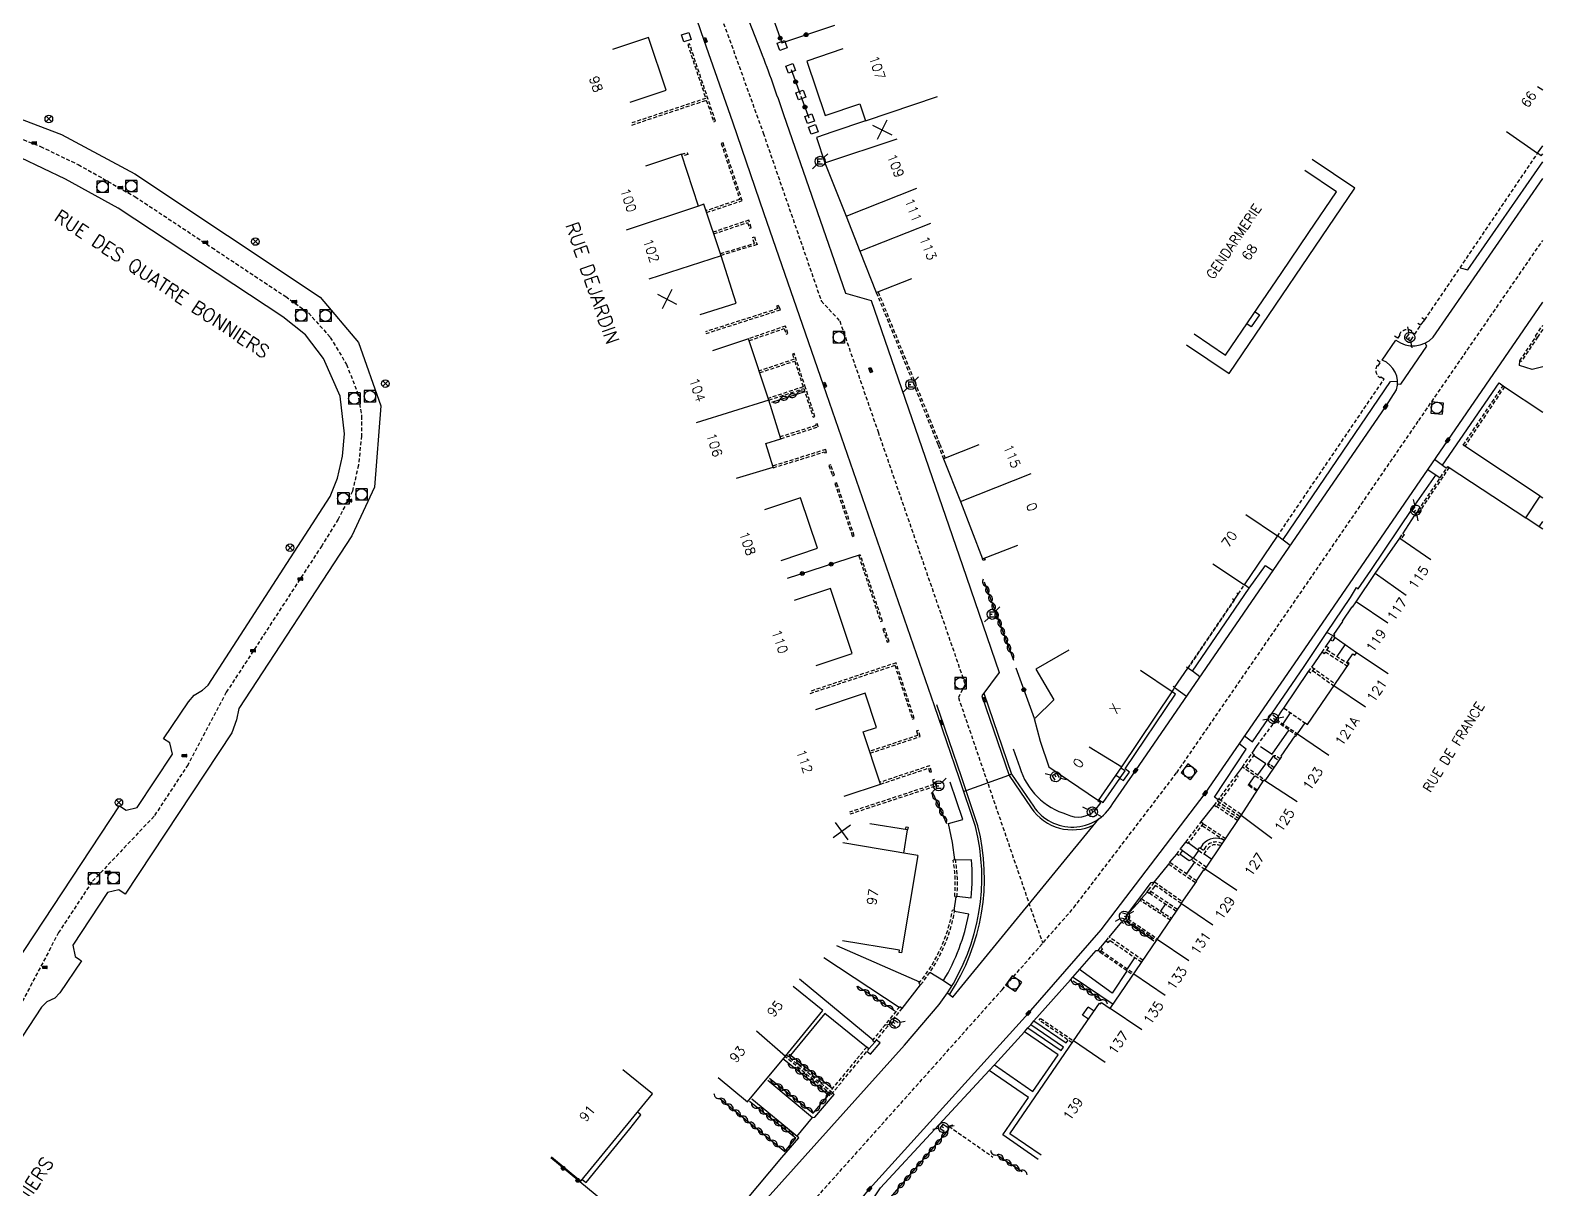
# Model space of a CAD drawing. Header units: millimetres. Extents: x 115000 to 116001, y 121000 to 122001.
# Drawn here: x 115801.3 to 116000.8, y 121475.4 to 121627.6 of the extents above; entities that cross this region are included whole.
import ezdxf
from ezdxf.enums import TextEntityAlignment as Align

# ---------------------------------------------------------------- set-up
doc = ezdxf.new("R2010")
doc.units = ezdxf.units.MM
doc.linetypes.add('DASHED', pattern=[0.75, 0.5, -0.25])
doc.layers.get('0').update_dxf_attribs({"linetype": 'CONTINUOUS'})
for name, color, linetype in [('W0001', 6, 'DASHED'), ('W0008', 7, 'CONTINUOUS'), ('W0100', 7, 'CONTINUOUS'), ('W0105', 7, 'CONTINUOUS'), ('W0112', 1, 'DASHED'), ('W0310', 3, 'CONTINUOUS'), ('W0322', 7, 'CONTINUOUS'), ('W0334', 7, 'CONTINUOUS'), ('W0400', 7, 'CONTINUOUS'), ('W0420', 7, 'CONTINUOUS'), ('W0469', 7, 'CONTINUOUS'), ('W0471', 7, 'CONTINUOUS'), ('W0984', 7, 'CONTINUOUS'), ('W0989', 7, 'CONTINUOUS'), ('W0991', 7, 'CONTINUOUS'), ('W1102', 7, 'CONTINUOUS')]:
    doc.layers.add(name, color=color, linetype=linetype)
doc.styles.get("Standard").update_dxf_attribs({"font": 'romans.shx', "width": 0.85})

# ---------------------------------------------------------------- blocks, each defined once
blk = doc.blocks.new('t112o')
at = {"color": 0, "linetype": 'Continuous'}
for p, q in [((-0.5, 0.5), (0.5, 0.5)), ((-0.5, -0.5), (-0.5, 0.5)), ((0.5, 0.5), (0.5, -0.5)), ((0.5, -0.5), (-0.5, -0.5))]:
    blk.add_line(p, q, dxfattribs=at)
blk = doc.blocks.new('T471')
for p, q in [((-0.333334, 0.333334), (-0.333334, -0.333334)), ((-0.333334, 0.333334), (0.333334, 0.333334)), ((-0.333334, 0), (0, 0)), ((0.500001, 0.500001), (1.000002, 1.000002)), ((-0.500001, -0.500001), (-1.000002, -1.000002)), ((-0.333334, -0.333334), (0.333334, -0.333334))]:
    blk.add_line(p, q)
blk.add_ellipse((0, 0), major_axis=(0.471405, 0.471405), ratio=1, start_param=5.4977871438, end_param=11.780972451)
blk = doc.blocks.new('T400')
for p, q in [((-0.15, 0.3), (0.15, 0.3)), ((-0.15, -0.25), (-0.15, 0.3)), ((-0.15, 0.15), (0.15, 0.15)), ((-0.15, 0), (0.15, 0)), ((0.15, 0.3), (0.15, -0.25)), ((-0.15, -0.15), (0.15, -0.15)), ((-0.15, -0.25), (-0.15, -0.3)), ((-0.15, -0.3), (0.15, -0.3)), ((0.15, -0.3), (0.15, -0.25))]:
    blk.add_line(p, q)
blk = doc.blocks.new('T420')
for p, q in [((0.75, 0.75), (-0.75, 0.75)), ((-0.75, 0.75), (-0.75, -0.75)), ((0.75, 0.75), (0.75, -0.75)), ((0.75, -0.75), (-0.75, -0.75))]:
    blk.add_line(p, q)
blk.add_ellipse((0, 0), major_axis=(-0.53, 0.53), ratio=1, start_param=3.926991, end_param=10.210176)
blk = doc.blocks.new('t991o')
at = {"color": 0, "linetype": 'Continuous'}
for p, q in [((-1, 1), (1, -1)), ((-1, -1), (1, 1))]:
    blk.add_line(p, q, dxfattribs=at)
blk = doc.blocks.new('t310o')
at = {"color": 0, "linetype": 'Continuous'}
for centre, start, end in [((-0.5, 0.38), 216.8699, 323.1304), ((0.5, -0.37), 36.8699, 143.1303)]:
    blk.add_arc(centre, 0.625, start, end, dxfattribs=at)
blk = doc.blocks.new('t322o')
at = {"color": 0, "linetype": 'Continuous'}
for radius in [0.25, 0.15]:
    blk.add_circle((0, 0), radius, dxfattribs=at)
blk = doc.blocks.new('T469')
at = {"color": 0, "linetype": 'Continuous', "flags": 128}
for points in [[(-0.35, 0.35), (0.35, -0.35)], [(-0.35, -0.35), (0.35, 0.35)]]:
    blk.add_lwpolyline(points, dxfattribs=at)
at = {"color": 0, "linetype": 'Continuous'}
blk.add_circle((0, 0), 0.5, dxfattribs=at)

msp = doc.modelspace()

# ---------------------------------------------------------------- linework, layer by layer
at = {"layer": 'W0001'}
for points in [[(115938.6, 121804.86), (115932.95, 121795.85), (115930.33, 121792.53), (115927.56, 121788.91), (115925.07, 121784.01), (115919.57, 121770.31), (115901.94, 121728.59), (115898.7, 121720.91), (115893.83, 121710.05), (115887.25, 121692.52), (115885.23, 121681.45), (115884.34, 121668.74), (115885.15, 121656.28), (115887.67, 121642.8), (115891.36, 121631.38), (115897.57, 121614.15), (115905.2, 121592.09), (115907.63, 121589.45), (115912.66, 121574.89), (115924.1, 121541.72), (115923.22, 121539.97)], [(115789.87, 121617.4), (115802.61, 121612.38), (115807.56, 121610), (115815.03, 121605.79), (115825.13, 121599.1), (115834.83, 121592.66), (115837.83, 121590.51), (115840.69, 121587.3), (115842.82, 121583.74), (115844.27, 121580.06), (115844.8, 121576.97), (115844.78, 121574.38), (115844.4, 121570.49), (115843.6, 121567.1), (115841.72, 121563.4), (115839.57, 121559.92), (115827.03, 121540.66), (115822, 121531.16), (115817.53, 121524.37), (115809.36, 121515.73), (115805, 121509.1), (115800.26, 121500.1)]]:
    msp.add_lwpolyline(points, dxfattribs=at)
msp.add_lwpolyline([(115806.4, 121339.37), (115809.6, 121342.4, 0.032152), (115827.5, 121366.69), (115851.52, 121403.72), (115862.13, 121420.03), (115871.4, 121433.64), (115885.87, 121452.59), (115898.63, 121467.64), (115919.7, 121491.18), (115928.96, 121501.58), (115938.39, 121512.37), (115951.91, 121530.09), (115967.24, 121552.36), (115983.71, 121576.37), (116000, 121600.03)], format="xyb", dxfattribs=at)
at = {"layer": 'W0001', "flags": 128}
msp.add_lwpolyline([(115923.22, 121539.97), (115934.29, 121507.68)], dxfattribs=at)
at = {"layer": 'W0008', "flags": 128}
for points in [[(115587.28, 121549.33), (115624.23, 121567.79), (115642.45, 121576.79), (115645.64, 121578.49), (115646.06, 121576.75, -0.001962), (115650.12, 121558.48, -0.003583), (115652.23, 121548.45, -0.000001), (115655.3, 121533.37, -0.000001), (115657, 121525, -0.000046), (115660.51, 121507.68, -0.002211), (115660.58, 121507.32, -0.422754), (115660.47, 121507.16, 0.208548), (115660.18, 121506.97, 0.09945), (115660.05, 121506.66, 0.093579), (115660.05, 121506.31), (115662.61, 121490.88)], [(115920.07, 121538.89), (115905.49, 121581.01), (115897.69, 121603.53), (115893.57, 121615.58), (115889.82, 121626.3), (115887.98, 121631.67, -0.019023), (115884.51, 121642.9, -0.0291), (115882.34, 121654.33, -0.0347), (115881.34, 121669.14, -0.0382), (115882.53, 121683.67, -0.0106), (115884.04, 121691.68, 0.056), (115883.62, 121693.75, 0.0498), (115882.74, 121695.41), (115881.77, 121693.05)], [(115894.88, 121630.91), (115897.26, 121624.88, -0.0087), (115900.24, 121616.58), (115908.4, 121593.11), (115911.77, 121592.12), (115923.75, 121557.34), (115928.57, 121543.27), (115926.29, 121540.2)]]:
    msp.add_lwpolyline(points, format="xyb", dxfattribs=at)
at = {"layer": 'W0008'}
for points in [[(115786.6, 121621.1), (115805.38, 121613.96), (115815, 121608.8), (115839.35, 121592.56), (115844.39, 121586.61), (115847.35, 121578.32), (115846.52, 121567.61), (115843.53, 121561.22), (115828.68, 121538.55), (115828.35, 121537.04), (115827.74, 121535.34), (115813.75, 121514.15), (115812.92, 121514.71), (115811.44, 121514.37), (115806.88, 121507.44), (115807.17, 121505.93), (115807.73, 121505.53), (115808, 121505.37), (115805.15, 121501.15), (115804.52, 121500.49), (115803.43, 121499.97), (115802.74, 121499.29), (115784.3, 121471.19)], [(115799.3, 121504.93), (115812.98, 121525.74), (115813.88, 121525.18), (115815.31, 121525.51), (115819.94, 121532.54), (115819.62, 121534.02), (115818.78, 121534.55), (115822.06, 121539.42), (115822.8, 121540.29), (115823.9, 121540.94), (115824.63, 121541.61), (115840.66, 121566.38), (115841.64, 121568.8), (115842.3, 121571.67), (115842.54, 121574.62), (115841.99, 121579.57), (115839.82, 121584.51), (115837.43, 121587.61), (115834.45, 121590.01), (115812.84, 121604.26), (115805.91, 121608.1), (115800.02, 121610.9)]]:
    msp.add_lwpolyline(points, dxfattribs=at)
for points in [[(115926.55, 121540.54), (115930.2, 121529.89), (115933.09, 121525.69, 0.557792), (115943.5, 121526.03), (115946.49, 121530.36), (115979.36, 121578.21), (115980.8, 121580.42, 0.393268), (115978.91, 121584.29), (115980.71, 121586.94, 0.380545), (115985.62, 121587.31), (116000, 121608.17)], [(115910.6, 121465.9, -0.340966), (115910.61, 121474.27), (115911.52, 121475.4), (115932.41, 121498.52), (115941.96, 121509.45), (115955.64, 121527.38), (115971.04, 121549.75), (115987.51, 121573.76), (116000, 121591.9)], [(115803.97, 121343.33), (115806.05, 121345.55, 0.03203), (115823.51, 121369.26), (115847.54, 121406.31), (115858.17, 121422.66), (115867.54, 121436.42), (115882.17, 121455.57), (115895.04, 121470.76), (115916.13, 121494.31), (115920.7, 121499.63), (115921.8, 121501.18, 0.209666), (115925.46, 121523.02), (115923.31, 121529.43), (115920.07, 121538.89)]]:
    msp.add_lwpolyline(points, format="xyb", dxfattribs=at)
at = {"layer": 'W0100'}
for p, q in [((115917.89, 121519.21), (115912.95, 121520.04)), ((115900.43, 121480.34), (115901.86, 121482.09))]:
    msp.add_line(p, q, dxfattribs=at)
at = {"layer": 'W0100', "flags": 128}
for points in [[(115880.08, 121618.21), (115884.82, 121619.78), (115882.52, 121626.71), (115877.78, 121625.14)], [(115908.03, 121625.19), (115903.29, 121623.59), (115905.71, 121616.46), (115910.25, 121618), (115911.02, 121615.73), (115906.7, 121614.29), (115904.58, 121613.54), (115905.69, 121610.21), (115908.48, 121603.21), (115910.29, 121598.62), (115912.43, 121593.19), (115917.08, 121595.03)], [(115889.27, 121590.28), (115894.03, 121591.8), (115892.05, 121597.99), (115889.78, 121604.79), (115889.06, 121604.55), (115886.85, 121611.35), (115882.09, 121609.8)], [(115894.08, 121568.78), (115898.86, 121570.26), (115897.9, 121573.36), (115899.9, 121573.98), (115898.33, 121579.04), (115895.65, 121587.11), (115890.9, 121585.53)], [(115925.9, 121573.18), (115921.25, 121571.33), (115923.5, 121565.71), (115926.38, 121558.21), (115931.05, 121560.01)], [(115899.94, 121557.99), (115904.69, 121559.58), (115902.48, 121566.21), (115897.73, 121564.63)], [(115904.51, 121544.16), (115909.25, 121545.75), (115906.4, 121554.29), (115901.66, 121552.71)], [(115916.04, 121519.52), (115916.53, 121522.57), (115911.6, 121523.37)]]:
    msp.add_lwpolyline(points, dxfattribs=at)
at = {"layer": 'W0100'}
for points in [[(115995.22, 121614.33), (115999.33, 121611.49), (116000, 121612.46)], [(115954.18, 121587.75), (115958.32, 121584.94), (115961.96, 121590.32), (115965.61, 121595.69), (115969.25, 121601.06), (115972.89, 121606.43), (115968.75, 121609.24)], [(115956.65, 121557.56), (115960.8, 121554.76), (115965.13, 121561.17), (115960.99, 121563.97)], [(116000, 121562.1), (115999.54, 121562.41), (116000, 121563.11)], [(115934.09, 121479.82), (115929.97, 121482.65), (115938.36, 121494.85), (115941.76, 121499.8), (115941.88, 121499.72), (115942.01, 121499.91), (115943.18, 121499.11), (115949.34, 121508.17), (115952.52, 121512.86), (115952.49, 121512.9), (115954.56, 121515.85), (115954.49, 121515.9), (115955.47, 121517.33), (115955.55, 121517.27), (115955.64, 121517.4), (115960.39, 121524.46), (115963.37, 121529.12), (115963.53, 121529.01), (115965.72, 121532.22), (115965.64, 121532.27), (115967.45, 121534.95), (115967.55, 121534.88), (115967.76, 121535.2), (115968.78, 121536.66), (115969.1, 121536.44), (115974.57, 121544.44), (115974.31, 121544.62), (115975.06, 121545.71), (115975.32, 121545.54), (115975.54, 121545.86), (115972.53, 121547.94), (115972.67, 121548.15), (115972.54, 121548.25), (115973.72, 121549.97), (115973.69, 121550), (115974.96, 121551.89), (115975.01, 121551.85), (115975.5, 121552.55), (115977.98, 121556.29), (115981.22, 121560.93), (115985.29, 121558.12)], [(115937.74, 121546.2), (115933.41, 121543.71), (115935.74, 121539.66), (115933.32, 121537.27), (115933.17, 121537.23), (115933.95, 121534.26)], [(115933.95, 121534.26), (115935.1, 121530.87), (115941.62, 121526.44), (115944.68, 121530.87), (115951.3, 121540.74), (115947.15, 121543.53)], [(115908.22, 121527.01), (115912.97, 121528.59), (115910.69, 121535.46), (115912.45, 121536.04), (115910.96, 121540.54), (115904.45, 121538.37)], [(115917.89, 121519.21), (115915.73, 121506.42), (115915.43, 121506.46), (115915.48, 121506.77), (115907.99, 121507.99)], [(115891.66, 121490.03), (115895.52, 121486.85), (115900.49, 121492.87), (115905.39, 121498.84), (115901.53, 121502.01)], [(115869.76, 121479.61), (115873.63, 121476.44), (115883.01, 121487.89), (115879.15, 121491.06)]]:
    msp.add_lwpolyline(points, dxfattribs=at)
at = {"layer": 'W0105'}
for p, q in [((115963.84, 121531.15), (115963.95, 121531.08)), ((115964.66, 121532.35), (115964.74, 121532.29)), ((115956.53, 121518.71), (115955.52, 121519.39))]:
    msp.add_line(p, q, dxfattribs=at)
for points in [[(115962.2, 121590.67), (115962.78, 121590.27), (115961.69, 121588.68), (115961.12, 121589.07)], [(115999.54, 121562.41), (115997.78, 121563.6), (115999.67, 121566.43), (116000, 121566.22)], [(115972.98, 121545.37), (115974.03, 121546.91)], [(115965.88, 121536.5), (115966.87, 121537.96)], [(115943.92, 121529.78), (115944.47, 121529.41), (115945.12, 121530.34), (115944.57, 121530.71)], [(115963.84, 121531.15), (115964.66, 121532.35)], [(115961.41, 121528.58), (115962.19, 121529.69)], [(115954.1, 121518.87), (115954.79, 121519.87)], [(115954.23, 121518.33), (115953.18, 121516.85)], [(115950.42, 121512.87), (115949.78, 121511.91)], [(115945.42, 121504.32), (115946.41, 121505.77)]]:
    msp.add_lwpolyline(points, dxfattribs=at)
at = {"layer": 'W0112'}
for p, q in [((115983.95, 121588.88), (115983.57, 121589.12)), ((115984.5, 121589.6), (115984.12, 121589.85)), ((115959.46, 121552.78), (115959.25, 121552.92)), ((115959.99, 121553.57), (115959.79, 121553.71)), ((115953.38, 121543.84), (115953.18, 121543.98)), ((115951.63, 121541.27), (115951.42, 121541.41)), ((115960.97, 121530.9), (115963.6, 121529.1)), ((115959.74, 121529.77), (115959.99, 121529.58)), ((115958.18, 121521.17), (115955.17, 121523.16)), ((115958.34, 121521.41), (115955.35, 121523.39)), ((115955.03, 121520.13), (115955.03, 121520.13)), ((115942.63, 121508), (115942.88, 121507.8)), ((115947.48, 121505.44), (115943.03, 121508.49))]:
    msp.add_line(p, q, dxfattribs=at)
for points in [[(115880.3, 121615.2), (115890.1, 121618.46), (115891.07, 121615.61), (115891.31, 121615.7), (115890.34, 121618.54), (115887.89, 121625.88), (115887.65, 121625.8), (115890.02, 121618.7), (115880.22, 121615.44)], [(115890.14, 121603.7), (115894.81, 121605.26), (115892.3, 121612.84), (115892.06, 121612.76), (115894.49, 121605.42), (115890.07, 121603.94)], [(115886.85, 121611.35), (115887.57, 121611.58), (115887.65, 121611.34), (115886.92, 121611.11)], [(115984.5, 121589.6), (115999.33, 121611.49)], [(115891.08, 121600.9), (115895.52, 121602.38), (115895.76, 121601.63), (115896, 121601.7), (115895.69, 121602.7), (115891, 121601.13)], [(115891.95, 121598.3), (115896.44, 121599.65), (115896.17, 121600.41), (115896.41, 121600.5), (115896.76, 121599.49), (115892.03, 121598.06)], [(115912.43, 121593.19), (115917.26, 121581.36), (115920.54, 121573.18), (115921.25, 121571.33)], [(115912.67, 121593.28), (115917.49, 121581.45), (115920.77, 121573.27), (115921.49, 121571.42)], [(115890.06, 121587.8), (115899.83, 121590.92), (115899.57, 121591.49), (115899.34, 121591.39), (115899.49, 121591.07), (115889.98, 121588.03)], [(115895.73, 121586.87), (115900.34, 121588.46), (115900.58, 121587.73), (115900.81, 121587.81), (115900.5, 121588.78), (115895.65, 121587.11)], [(116000, 121588.33), (115999.32, 121587.33), (115997.16, 121584.11), (115996.99, 121584.22), (115999.15, 121587.44), (115999.06, 121587.5), (116000, 121588.88)], [(115898.33, 121579.05), (115902.9, 121580.57), (115904.14, 121576.8), (115904.37, 121576.88), (115903.14, 121580.65), (115901.64, 121585.19), (115901.41, 121585.11), (115901.64, 121584.42), (115897.05, 121582.89)], [(115897.13, 121582.66), (115901.71, 121584.18), (115902.83, 121580.8), (115898.25, 121579.28)], [(115899.9, 121573.98), (115904.81, 121575.55), (115904.69, 121575.93), (115904.45, 121575.85), (115904.49, 121575.71), (115899.82, 121574.22)], [(115898.86, 121570.26), (115898.89, 121570.16), (115905.63, 121572.24), (115905.67, 121572.11), (115905.91, 121572.19), (115905.79, 121572.56), (115898.82, 121570.39)], [(115926.62, 121558.3), (115926.72, 121558.05), (115926.49, 121557.96), (115926.38, 121558.21)], [(115959.99, 121553.57), (115960.8, 121554.76)], [(115972.68, 121547.84), (115972.39, 121547.38), (115972.1, 121547.56), (115972.44, 121548.08), (115972.57, 121548)], [(115903.74, 121540.51), (115914.87, 121544.21), (115917.18, 121537.15), (115917.42, 121537.22), (115915.03, 121544.53), (115903.66, 121540.75)], [(115971.45, 121545.97), (115974.34, 121544.1)], [(115971.63, 121546.24), (115974.52, 121544.37)], [(115969.95, 121543.78), (115969.51, 121543.18), (115969.23, 121543.38), (115969.67, 121543.98)], [(115969.67, 121543.98), (115972.75, 121541.77)], [(115969.76, 121543.52), (115972.57, 121541.51)], [(115951.3, 121540.74), (115951.63, 121541.27)], [(115965.73, 121538.21), (115965.99, 121538.58), (115968.76, 121536.64)], [(115962.48, 121533.66), (115965.01, 121537.09), (115965.24, 121537.47)], [(115964.9, 121536.92), (115967.66, 121535.04)], [(115965.01, 121537.09), (115967.77, 121535.21)], [(115911.62, 121532.66), (115918.2, 121534.85), (115917.94, 121535.66), (115917.7, 121535.58), (115917.89, 121535), (115911.54, 121532.89)], [(115912.97, 121528.59), (115919.28, 121530.69), (115919.46, 121530.15), (115919.7, 121530.23), (115919.44, 121531.01), (115912.89, 121528.83)], [(115963.26, 121528.94), (115960.79, 121530.65)], [(115909, 121524.68), (115920.31, 121528.39), (115920.04, 121529.19), (115919.81, 121529.11), (115919.99, 121528.55), (115908.92, 121524.91)], [(115957.53, 121526.2), (115957.53, 121526.19), (115957.09, 121525.59), (115956.83, 121525.77), (115957.27, 121526.38), (115959.74, 121529.77)], [(115957.72, 121526.46), (115959.99, 121529.58)], [(115962.44, 121527.66), (115961.31, 121528.43), (115961.41, 121528.58), (115962.54, 121527.81)], [(115957.46, 121526.64), (115960.46, 121524.58)], [(115959.93, 121523.78), (115957.13, 121525.64)], [(115957.27, 121526.38), (115960.29, 121524.31)], [(115960.11, 121524.04), (115957.32, 121525.9)], [(115916.29, 121522.61), (115916.36, 121523), (115916.6, 121522.96), (115916.53, 121522.57)], [(115950.86, 121518.09), (115954.41, 121515.64)], [(115950.87, 121518.09), (115951.02, 121518.33), (115954.51, 121515.92)], [(115952.49, 121512.9), (115949.08, 121515.29), (115948.98, 121515.15), (115948.44, 121514.49), (115948.28, 121514.24), (115948.01, 121514.41), (115948.19, 121514.68), (115948.72, 121515.34), (115949, 121515.74), (115952.67, 121513.16)], [(115951.07, 121510.72), (115947.1, 121513.3), (115947.26, 121513.55), (115951.23, 121510.97)], [(115948.31, 121514.29), (115951.87, 121511.89)], [(115948.48, 121514.53), (115952.03, 121512.14)], [(115945.39, 121510.69), (115949.27, 121508.07)], [(115945.51, 121510.88), (115949.4, 121508.26)], [(115941.96, 121506.71), (115946.3, 121503.71)], [(115942.63, 121508), (115943.03, 121508.49)], [(115947.3, 121505.16), (115943.09, 121508.04), (115942.88, 121507.8)], [(115941.82, 121506.55), (115946.19, 121503.53)], [(115938.18, 121494.59), (115933.83, 121497.58), (115934.02, 121497.8), (115938.36, 121494.85)], [(115906.52, 121487.82), (115900.43, 121492.8)], [(115906.69, 121488.02), (115900.59, 121493)], [(115906.52, 121487.82), (115911.47, 121493.8), (115911.17, 121494.05), (115906.39, 121488.27)], [(115921.8, 121483.41), (115921.98, 121483.63), (115927.76, 121479.59)]]:
    msp.add_lwpolyline(points, dxfattribs=at)
for points in [[(115980.51, 121587.48), (115981.01, 121587.19), (115981.31, 121587.66), (115981.19, 121587.73, -0.42181), (115982.79, 121588.13), (115982.71, 121588.01), (115983.19, 121587.71), (115983.95, 121588.88)], [(115965.13, 121561.17), (115979.16, 121581.82), (115978.68, 121582.12), (115978.6, 121582, -0.42181), (115978.25, 121583.61), (115978.37, 121583.54), (115978.65, 121584.01), (115978.17, 121584.33)], [(115964.72, 121530.75), (115964.17, 121531.13, 1.103663), (115963.99, 121530.94), (115964.58, 121530.54)], [(115965.51, 121531.9), (115964.92, 121532.3, 0.909279), (115964.75, 121532.1), (115965.36, 121531.68)], [(115957.9, 121520.75, 0.37074), (115955.75, 121520.39), (115955.42, 121519.88), (115955.03, 121520.13, 1.047042), (115954.8, 121519.86), (115955.52, 121519.39), (115956.04, 121520.18, -0.36282), (115957.7, 121520.46)], [(115955.62, 121517.37), (115953.97, 121518.51, -0.999839), (115954.19, 121518.84), (115955.84, 121517.7)]]:
    msp.add_lwpolyline(points, format="xyb", dxfattribs=at)
for points in [[(115989.76, 121573.01), (115989.56, 121573.15), (115994.78, 121580.94), (115994.97, 121580.81)], [(115906.92, 121569.2), (115906.44, 121570.55), (115906.21, 121570.47), (115906.69, 121569.11)], [(115983.21, 121563.93), (115987.52, 121570.31), (115987.69, 121570.2), (115983.38, 121563.81)], [(115909.53, 121561.22), (115907.24, 121568.18), (115907, 121568.1), (115909.29, 121561.14)], [(115981.77, 121561.38), (115981.38, 121560.82), (115981.22, 121560.93), (115981.61, 121561.5)], [(115910.14, 121558.57), (115912.99, 121549.95), (115913.23, 121550.03), (115910.37, 121558.64)], [(115953.38, 121543.84), (115959.46, 121552.78)], [(115914.11, 121547.33), (115913.55, 121549.04), (115913.31, 121548.96), (115913.88, 121547.26)], [(115971, 121545.93), (115971.56, 121546.74), (115971.84, 121546.55), (115971.28, 121545.73)], [(115962.09, 121532.5), (115960.79, 121530.65), (115960.53, 121530.83), (115961.83, 121532.68)], [(115953.1, 121520.98), (115955.12, 121523.62), (115955.38, 121523.43), (115953.36, 121520.79)], [(115952.67, 121519.89), (115952.16, 121519.21), (115951.9, 121519.4), (115952.41, 121520.08)], [(115944.71, 121510.5), (115945.2, 121510.95), (115945.32, 121511.31), (115945.62, 121511.2), (115945.47, 121510.77), (115944.93, 121510.27)], [(115941.58, 121506.75), (115941.94, 121507.17), (115942.17, 121506.97), (115941.82, 121506.54)], [(115915.51, 121499.35), (115911.95, 121494.94), (115912.25, 121494.69), (115915.81, 121499.11)]]:
    msp.add_lwpolyline(points, close=True, dxfattribs=at)
for points in [[(115923.02, 121513.78, 0.064324), (115922.83, 121518.67), (115922.54, 121518.62, -0.064324), (115922.73, 121513.81)], [(115922.74, 121511.98), (115922.45, 121512.03, -0.12932), (115918.03, 121502.42), (115918.26, 121502.24, 0.12932)]]:
    msp.add_lwpolyline(points, format="xyb", close=True, dxfattribs=at)
at = {"layer": 'W0310', "flags": 128}
for points in [[(115898.7, 121578.77), (115903.09, 121580.17)], [(115926.61, 121555.18), (115930.46, 121544.86)], [(115921.68, 121523.36), (115919.91, 121527.36)]]:
    msp.add_lwpolyline(points, dxfattribs=at)
at = {"layer": 'W0310'}
for points in [[(115948.91, 121507.96), (115945.31, 121510.48)], [(115941.97, 121500.23), (115938.28, 121502.71)], [(115914.88, 121498.76), (115910.01, 121502.02)], [(115906.64, 121488.59), (115901.06, 121493.03)], [(115898.39, 121489.96), (115904.14, 121485.36), (115906.14, 121487.71), (115900.17, 121492.49)], [(115891.88, 121487.3), (115900.43, 121480.34), (115901.86, 121482.09), (115895.78, 121486.87)], [(115914.78, 121465.72), (115913.72, 121466.46), (115911.79, 121468.29), (115911.3, 121469.63), (115912.16, 121471.77), (115921.93, 121483.11)], [(115928.29, 121479.89), (115931.6, 121477.69)]]:
    msp.add_lwpolyline(points, dxfattribs=at)
at = {"layer": 'W0322', "flags": 128}
for points in [[(115896.87, 121634.87), (115900.02, 121626.01), (115907, 121628.31)], [(115901.23, 121622.5), (115902.43, 121619.27)], [(115902.53, 121618.99), (115903.58, 121616.14)], [(115930.77, 121543.88), (115933.18, 121537.24)]]:
    msp.add_lwpolyline(points, dxfattribs=at)
at = {"layer": 'W0322'}
for points in [[(115910.32, 121558.73), (115900.71, 121555.62)], [(115882.87, 121468.58), (115869.65, 121479.47)]]:
    msp.add_lwpolyline(points, dxfattribs=at)
at = {"layer": 'W0334'}
for p, q in [((115999.81, 121611.16), (115999.33, 121611.49)), ((115961.43, 121554.33), (115960.8, 121554.76)), ((115951.63, 121541.27), (115953.38, 121543.84)), ((115930.2, 121529.9), (115929.86, 121529.78)), ((115923.91, 121527.63), (115924.24, 121527.74)), ((115951.02, 121518.33), (115951.9, 121519.4)), ((115939.53, 121498.23), (115940.25, 121499.29)), ((115941.04, 121498.74), (115940.25, 121499.29)), ((115940.31, 121497.69), (115939.53, 121498.23))]:
    msp.add_line(p, q, dxfattribs=at)
for points in [[(115953.21, 121586.32), (115958.78, 121582.54), (115975.29, 121606.89), (115969.72, 121610.67)], [(115989.13, 121596.45), (115990.16, 121596.18), (116000, 121610.38)], [(115999.81, 121611.16), (116000, 121611.42)], [(115983.95, 121588.88), (115984.5, 121589.6)], [(115980.93, 121581.17), (115981.35, 121581.13), (115984.76, 121586.16), (115984.56, 121586.54)], [(116000, 121583.41), (115998.6, 121583.09), (115996.93, 121583.58), (115996.99, 121584.22)], [(115965.9, 121560.74), (115980, 121581.49), (115980.93, 121581.55)], [(115986.83, 121570.49), (115994.29, 121581.33), (115994.78, 121580.94)], [(115994.97, 121580.81), (116000, 121577.47)], [(115999.67, 121566.43), (115989.76, 121573.01)], [(115987.37, 121570.08), (115985.77, 121571.23)], [(115972.44, 121548.08), (115971.62, 121548.53), (115974.73, 121553.11), (115975.52, 121554.42), (115975.75, 121554.24), (115977.39, 121556.67), (115982.89, 121564.8), (115985.97, 121569.21)], [(115984.88, 121569.93), (115986.53, 121568.83)], [(115987.69, 121570.2), (115997.78, 121563.6)], [(115981.61, 121561.5), (115983.21, 121563.93)], [(115966.82, 121559.95), (115965.16, 121561.22)], [(115953.96, 121543.43), (115961.43, 121554.33), (115963.58, 121557.3), (115964.55, 121556.65)], [(115959.46, 121552.78), (115959.99, 121553.57)], [(115960.83, 121534.92), (115961.86, 121534.15), (115968.64, 121544.04), (115971.63, 121548.53)], [(115971.56, 121546.74), (115972.1, 121547.56)], [(115969.67, 121543.98), (115971, 121545.93)], [(115954.96, 121542.69), (115953.96, 121543.43), (115953.38, 121543.84)], [(115965.99, 121538.58), (115969.23, 121543.38)], [(115941.69, 121526.53), (115942.22, 121526.17), (115944.43, 121529.32), (115944.9, 121529.09), (115945.68, 121530.16), (115945.11, 121530.6), (115951.74, 121540.42), (115951.29, 121540.72)], [(115951.63, 121541.27), (115953.2, 121540.13)], [(115965.24, 121537.47), (115965.73, 121538.21)], [(115962.92, 121533.55), (115964.45, 121532.53), (115966.66, 121535.72)], [(115957.37, 121526.52), (115956.86, 121526.9), (115961.05, 121533.2), (115960.12, 121533.89)], [(115961.83, 121532.68), (115962.48, 121533.66)], [(115959.74, 121529.77), (115960.53, 121530.83)], [(115962.57, 121529.81), (115963.6, 121531.25), (115961.99, 121532.35)], [(115922.73, 121518.65), (115922.43, 121520.93), (115921.91, 121523.41), (115923.79, 121523.94), (115922.12, 121528.87)], [(115924.24, 121527.74), (115929.86, 121529.78)], [(115955.12, 121523.62), (115956.83, 121525.77)], [(115921.8, 121501.18), (115922.51, 121500.61), (115941.66, 121524.03)], [(115952.41, 121520.08), (115953.1, 121520.98)], [(115954.78, 121519.86), (115953.43, 121520.88)], [(115953.88, 121518.69), (115953.52, 121518.53), (115952.31, 121519.41)], [(115952.67, 121519.89), (115954.05, 121518.87)], [(115945.32, 121511.31), (115946.92, 121513.47), (115948.54, 121515.65), (115949, 121515.74), (115950.87, 121518.09)], [(115922.66, 121511.99), (115922.91, 121513.79)], [(115945.32, 121511.31), (115947.1, 121513.3)], [(115947.26, 121513.55), (115948.01, 121514.41)], [(115943.03, 121508.49), (115944.71, 121510.5)], [(115918.16, 121502.59), (115907.24, 121507.33)], [(115917.3, 121462.02), (115911.9, 121466.1), (115910.41, 121469.63), (115910.41, 121471.09), (115911.11, 121472.74), (115912.99, 121475.56), (115927.27, 121490.96), (115927.97, 121491.71), (115931.9, 121496.05), (115932.36, 121496.55), (115932.72, 121496.96), (115933.15, 121497.5), (115937.95, 121502.86), (115941.3, 121506.73), (115941.58, 121506.75)], [(115941.94, 121507.17), (115942.63, 121508)], [(115905.53, 121505.82), (115915.44, 121499.3)], [(115902.33, 121502.99), (115912.02, 121495)], [(115921.28, 121502.79), (115922.34, 121502.03)], [(115938.28, 121503.25), (115943.57, 121499.69)], [(115945.38, 121504.09), (115943.42, 121501.12), (115939.12, 121504.22)], [(115915.81, 121499.11), (115918.26, 121502.24)], [(115911.16, 121494.03), (115905.69, 121498.47), (115900.96, 121492.7)], [(115932.36, 121496.55), (115936.73, 121493.6), (115937.01, 121494.02), (115932.72, 121496.96)], [(115933.15, 121497.5), (115937.39, 121494.6), (115937.64, 121494.96)], [(115911.21, 121493.49), (115911.68, 121493.1), (115912.96, 121494.58), (115912.48, 121494.97)], [(115911.47, 121493.8), (115912.25, 121494.69)], [(115927.97, 121491.71), (115933.02, 121488.21), (115936.35, 121493.04), (115931.9, 121496.05)], [(115933.72, 121479.29), (115929.07, 121482.49), (115932.44, 121487.4), (115927.27, 121490.96)], [(115898.17, 121489.68), (115904.06, 121484.79)], [(115902.24, 121482.1), (115896.06, 121487.18)], [(115901.99, 121482.3), (115904.06, 121484.79), (115904.36, 121484.84), (115906.88, 121487.79), (115906.68, 121488.01)], [(115873.8, 121476.65), (115874.32, 121476.23), (115880.07, 121483.32), (115881.48, 121485.12), (115881.04, 121485.48)], [(115900, 121479.52), (115902.24, 121482.1)], [(115887.63, 121464.71), (115900, 121479.52)]]:
    msp.add_lwpolyline(points, dxfattribs=at)
for points in [[(115922.07, 121500.96), (115922.08, 121500.98, 0.209852), (115925.79, 121523.11), (115923.63, 121529.54), (115920.39, 121539)], [(115926.29, 121540.2), (115929.88, 121529.73), (115932.79, 121525.49, 0.375261), (115941.02, 121523.24)], [(115930.43, 121533.21), (115931.27, 121530.8, 0.251694), (115937.5, 121524.62, 0.316337), (115941.18, 121525.16), (115941.93, 121526.12), (115941.57, 121526.36), (115941.62, 121526.44)], [(115958.18, 121521.17, 0.37795), (115955.35, 121520.69), (115955, 121520.15)], [(115923.03, 121513.88), (115924.9, 121513.64, 0.036558), (115924.96, 121518.65), (115922.83, 121518.61)], [(115919.48, 121503.89), (115921.28, 121502.79, 0.088415), (115924.58, 121511.51), (115922.72, 121511.87)]]:
    msp.add_lwpolyline(points, format="xyb", dxfattribs=at)
at = {"layer": 'W1102'}
for p, q in [((115911.02, 121615.73), (115920.49, 121618.94)), ((115999.32, 121620.28), (116000, 121619.81)), ((115905.69, 121610.21), (115915.18, 121613.37)), ((115908.48, 121603.21), (115917.77, 121606.9)), ((115889.06, 121604.55), (115879.57, 121601.39)), ((115910.29, 121598.62), (115919.59, 121602.29)), ((115892.05, 121597.99), (115882.53, 121594.95)), ((115898.33, 121579.04), (115888.78, 121576.08)), ((115923.5, 121565.71), (115932.78, 121569.42)), ((115982.06, 121553.4), (115977.98, 121556.29)), ((115979.64, 121549.76), (115975.5, 121552.55)), ((115979.69, 121543.07), (115975.54, 121545.86)), ((115976.72, 121538.72), (115972.57, 121541.51)), ((115967.76, 121535.2), (115971.89, 121532.38)), ((115940.41, 121533.5), (115944.68, 121530.87)), ((115967.71, 121526.26), (115963.37, 121529.12)), ((115964.4, 121521.47), (115960.39, 121524.46)), ((115912.95, 121520.04), (115908.02, 121520.87)), ((115959.8, 121514.61), (115955.64, 121517.4)), ((115956.66, 121510.05), (115952.52, 121512.86)), ((115953.48, 121505.36), (115949.34, 121508.17)), ((115950.39, 121500.82), (115946.26, 121503.63)), ((115947.31, 121496.3), (115943.18, 121499.11)), ((115896.71, 121496.16), (115900.49, 121492.87)), ((115942.49, 121492.03), (115938.36, 121494.85))]:
    msp.add_line(p, q, dxfattribs=at)

# ---------------------------------------------------------------- block references
at = {"layer": 'W0112'}
for p, rotation in [((115887.47, 121626.74), 288.4711890318725), ((115900.07, 121625.65), 290.339222112648), ((115901.19, 121622.64), 290.339222112648), ((115902.51, 121619.14), 290.339222112648), ((115903.68, 121616.02), 290.339222112648), ((115904.15, 121614.62), 290.339222112648)]:
    msp.add_blockref('t112o', p, dxfattribs=dict(at, rotation=rotation))
at = {"layer": 'W0310'}
for p, rotation in [((115899.78, 121579.11), 17.71317765406158), ((115900.89, 121579.47), 17.71317765406158), ((115901.99, 121579.82), 17.71317765406158), ((115926.82, 121554.6), 290.5046111717176), ((115927.23, 121553.52), 290.5046111717176), ((115927.63, 121552.44), 290.5046111717176), ((115928.04, 121551.35), 290.5046111717176), ((115928.44, 121550.27), 290.5046111717176), ((115928.85, 121549.19), 290.5046111717176), ((115929.25, 121548.11), 290.5046111717176), ((115929.66, 121547.03), 290.5046111717176), ((115930.06, 121545.95), 290.5046111717176), ((115920.28, 121526.53), 113.8118282165538), ((115920.75, 121525.47), 113.8118282165538), ((115921.21, 121524.41), 113.8118282165538), ((115945.84, 121510.11), 145.053820347499), ((115946.86, 121509.39), 145.053820347499), ((115947.89, 121508.68), 145.053820347499), ((115938.86, 121502.32), 146.009824506446), ((115910.73, 121501.54), 146.169864482515), ((115911.77, 121500.84), 146.169864482515), ((115912.81, 121500.15), 146.169864482515), ((115939.89, 121501.63), 146.009824506446), ((115940.93, 121500.93), 146.009824506446), ((115941.97, 121500.23), 146.009824506446), ((115913.85, 121499.45), 146.169864482515), ((115901.75, 121492.48), 141.533032220585), ((115901.62, 121491.33), 141.298322279643), ((115902.6, 121490.55), 141.298322279643), ((115902.73, 121491.7), 141.533032220585), ((115903.71, 121490.92), 141.533032220585), ((115904.69, 121490.15), 141.533032220585), ((115899.36, 121489.18), 321.3179658626489), ((115900.34, 121488.4), 321.3179658626489), ((115903.58, 121489.77), 141.298322279643), ((115904.55, 121488.99), 141.298322279643), ((115905.53, 121488.21), 141.298322279643), ((115905.67, 121489.37), 141.533032220585), ((115891.88, 121487.3), 320.86308354012), ((115892.84, 121486.52), 320.86308354012), ((115896.83, 121486.04), 141.858551066012), ((115901.31, 121487.62), 321.3179658626489), ((115902.29, 121486.84), 321.3179658626489), ((115903.26, 121486.05), 321.3179658626489), ((115905.03, 121486.41), 49.60561732083809), ((115905.84, 121487.36), 49.60561732083809), ((115893.81, 121485.73), 320.86308354012), ((115894.78, 121484.94), 320.86308354012), ((115895.75, 121484.15), 320.86308354012), ((115897.81, 121485.27), 141.858551066012), ((115898.79, 121484.5), 141.858551066012), ((115896.72, 121483.36), 320.86308354012), ((115897.69, 121482.57), 320.86308354012), ((115899.78, 121483.73), 141.858551066012), ((115900.76, 121482.95), 141.858551066012), ((115921.01, 121482.05), 49.2763354269395), ((115921.83, 121483), 49.2763354269395), ((115898.66, 121481.78), 320.86308354012), ((115899.63, 121480.99), 320.86308354012), ((115901.14, 121481.22), 49.60561732083809), ((115919.38, 121480.15), 49.2763354269395), ((115920.2, 121481.1), 49.2763354269395), ((115928.29, 121479.89), 326.398690545022), ((115917.75, 121478.26), 49.2763354269395), ((115918.57, 121479.21), 49.2763354269395), ((115929.33, 121479.2), 326.398690545022), ((115930.38, 121478.51), 326.398690545022), ((115916.12, 121476.36), 49.2763354269395), ((115916.94, 121477.31), 49.2763354269395), ((115931.42, 121477.82), 326.398690545022), ((115915.3, 121475.42), 49.2763354269395)]:
    msp.add_blockref('t310o', p, dxfattribs=dict(at, rotation=rotation))
at = {"layer": 'W0322'}
for p, rotation in [((115899.8, 121626.62), 289.5832566658297), ((115903.2, 121627.06), 18.23513024224526), ((115901.83, 121620.88), 290.2865323396632), ((115903.06, 121617.56), 110.286532339571), ((115902.71, 121556.27), 197.9462811390282), ((115906.51, 121557.5), 197.9462811390282), ((115931.82, 121541), 289.9549684427332), ((115871.29, 121478.12), 140.539591382847), ((115873.22, 121476.53), 140.539591382847)]:
    msp.add_blockref('t322o', p, dxfattribs=dict(at, rotation=rotation))
at = {"layer": 'W0400'}
for p, rotation in [((115889.97, 121626.36), 19.96793615048572), ((115801.8, 121612.82), 90), ((115813.12, 121606.97), 90), ((115824.28, 121599.77), 90), ((115835.99, 121591.99), 90), ((115911.69, 121583.02), 19.01549045604868), ((115905.65, 121581.06), 19.52589687090084), ((115979.36, 121578.21), 325.8799683957529), ((115987.51, 121573.76), 145.0235815460063), ((115843.2, 121565.85), 90), ((115836.78, 121555.53), 90), ((115830.57, 121546.12), 90), ((115926.63, 121539.69), 18.92248202957352), ((115921, 121536.72), 18.92248203255481), ((115821.54, 121532.32), 90), ((115946.49, 121530.36), 324.068979466527), ((115955.64, 121527.38), 145.507931935471), ((115811.45, 121517.02), 90), ((115803.21, 121504.51), 90), ((115932.41, 121498.52), 138.1223232505389), ((115911.52, 121475.4), 139.2763354269395)]:
    msp.add_blockref('T400', p, dxfattribs=dict(at, rotation=rotation))
at = {"layer": 'W0420'}
for p in [(115810.76, 121607.06), (115814.54, 121607.18), (115836.85, 121590.17), (115840.05, 121590.15), (115907.52, 121587.3), (115843.85, 121579.27), (115845.9, 121579.55), (115842.4, 121566.14), (115844.79, 121566.66), (115923.48, 121541.84), (115809.63, 121516.2), (115812.21, 121516.24)]:
    msp.add_blockref('T420', p, dxfattribs=at)
for p, rotation in [((115986.1, 121578.03), 84.3582517924865), ((115953.52, 121530.21), 323.166920227943), ((115930.47, 121502.38), 326.057217039114)]:
    msp.add_blockref('T420', p, dxfattribs=dict(at, rotation=rotation))
at = {"layer": 'W0469'}
for p in [(115803.71, 121615.99), (115830.85, 121599.89), (115847.93, 121581.22), (115835.4, 121559.65), (115812.91, 121526.18)]:
    msp.add_blockref('T469', p, dxfattribs=at)
at = {"layer": 'W0471'}
for p in [(115905.05, 121610.42), (115916.98, 121581.11), (115927.67, 121550.91), (115920.63, 121528.38)]:
    msp.add_blockref('T471', p, dxfattribs=at)
for p, rotation in [((115982.52, 121587.29), 55.86399798883239), ((115983.31, 121564.59), 56.3811219273495), ((115964.6, 121537.21), 143.298555262026), ((115936, 121529.57), 299.4941645818379), ((115940.82, 121524.94), 288.643380816775), ((115945.04, 121511.22), 164.433811864423), ((115914.86, 121497.17), 326.645125056928), ((115921.26, 121483.47), 325.076261999824)]:
    msp.add_blockref('T471', p, dxfattribs=dict(at, rotation=rotation))
at = {"layer": 'W0991'}
for p, rotation in [((115913.2, 121614.56), 288.4039920789677), ((115884.94, 121592.31), 287.7120955888857), ((115907.9, 121522.4), 80.79005121736756)]:
    msp.add_blockref('t991o', p, dxfattribs=dict(at, rotation=rotation))

# ---------------------------------------------------------------- texts
at = {"layer": 'W0984'}
msp.add_text('GENDARMERIE', height=1.25, rotation=55.864, dxfattribs=at).set_placement((115959.4, 121599.9), align=Align.MIDDLE)
at = {"layer": 'W0989'}
for s, rotation, p in [('RUE DES QUATRE BONNIERS', 326.4519, (115818.54, 121594.24)), ('RUE DEJARDIN', 289.0892, (115875.13, 121594.41)), ('RUE DES QUATRE BONNIERS', 56.7234, (115794.64, 121465.39))]:
    msp.add_text(s, height=1.75, rotation=rotation, dxfattribs=at).set_placement(p, align=Align.MIDDLE)
at = {"layer": 'W0991'}
for s, rotation, p in [('107', 288.7218, (115912.55, 121622.75)), ('98', 288.3737, (115875.61, 121620.57)), ('66', 55.4832, (115998.14, 121618.59)), ('109', 291.6791, (115914.98, 121609.85)), ('100', 288.0435, (115879.87, 121605.32)), ('111', 291.5311, (115917.29, 121604.03)), ('113', 291.5694, (115919.26, 121599.03)), ('102', 288.4678, (115882.86, 121598.7)), ('68', 55.864, (115961.47, 121598.49)), ('104', 288.3642, (115888.92, 121580.4)), ('106', 287.2307, (115891.17, 121573.16)), ('115', 291.7986, (115930.27, 121571.68)), ('0', 291.039, (115932.88, 121565.01)), ('108', 288.437, (115895.52, 121560.21)), ('70', 55.9404, (115958.82, 121560.77)), ('115', 55.6093, (115983.68, 121555.76)), ('117', 55.6093, (115980.85, 121551.58)), ('110', 288.4802, (115899.77, 121547.33)), ('119', 55.6093, (115978.1, 121547.47)), ('121', 55.6093, (115978.2, 121540.9)), ('X', 55.8493, (115943.78, 121538.51)), ('RUE DE FRANCE', 58, (115988.28, 121533.48)), ('121A', 55.6093, (115974.3, 121535.55)), ('112', 288.3868, (115903.01, 121531.59)), ('0', 55.8493, (115938.97, 121531.36)), ('123', 55.7632, (115969.8, 121529.32)), ('125', 55.7632, (115966.06, 121523.87)), ('127', 55.7632, (115962.1, 121518.04)), ('97', 80.7567, (115911.94, 121513.77)), ('129', 55.7632, (115958.23, 121512.33)), ('131', 55.7632, (115955.07, 121507.7)), ('133', 55.7632, (115951.93, 121503.09)), ('95', 50.5035, (115899.12, 121499.09)), ('135', 55.7632, (115948.85, 121498.56)), ('137', 55.4836, (115944.24, 121494.61)), ('93', 50.5035, (115894.19, 121493.1)), ('139', 55.4836, (115938.29, 121485.93)), ('91', 50.6626, (115874.45, 121485.33))]:
    msp.add_text(s, height=1.25, rotation=rotation, dxfattribs=at).set_placement(p, align=Align.MIDDLE)

doc.saveas('drawing.dxf')
